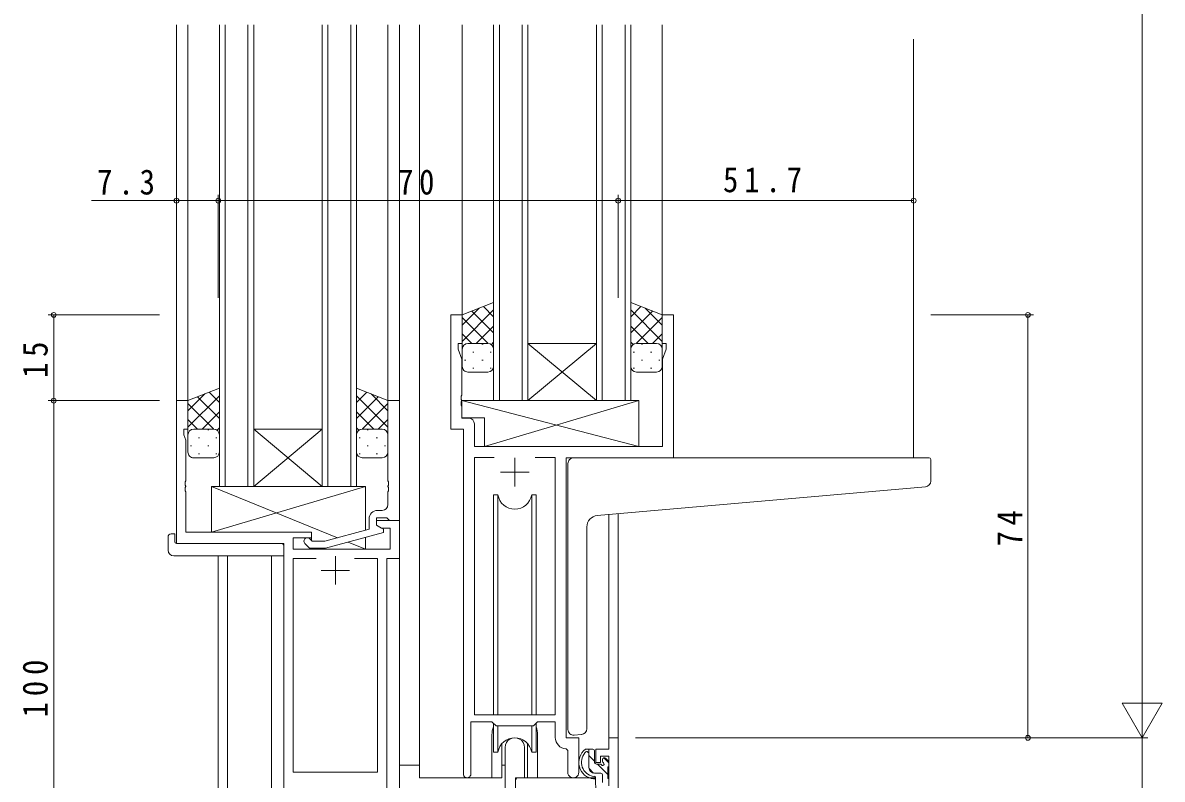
# Model space of a CAD drawing. Units: millimetres, scale not verified. Extents: x -841 to 746, y -594 to 534.
# Drawn here: x -340.2 to -140.8, y -74.4 to 57.9 of the extents above; entities that cross this region are included whole.
import ezdxf

# ---------------------------------------------------------------- set-up
doc = ezdxf.new("R2010")
doc.units = ezdxf.units.MM
doc.header["$LTSCALE"] = 2
for name, color, linetype, lineweight in [('0-3_YKK_11', 7, 'Continuous', 9), ('0-4_YKK_12', 2, 'Continuous', 9), ('0-5_YKK_13', 4, 'Continuous', 9), ('0-7_YKK_D', 6, 'Continuous', 9)]:
    doc.layers.add(name, color=color, linetype=linetype, lineweight=lineweight)
doc.styles.add('ＭＳ ゴシック', font='')
doc.styles.get('ＭＳ ゴシック').set_extended_font_data('MS Gothic')

msp = doc.modelspace()

# ---------------------------------------------------------------- linework, layer by layer
at = {"layer": '0-3_YKK_11'}
for p, q in [((-265.318, 6.808), (-265.318, -13.192)), ((-263.318, 6.808), (-265.318, 6.808)), ((-263.318, 1.808), (-263.318, 6.808)), ((-228.318, 6.808), (-228.318, 1.808)), ((-226.318, 6.808), (-228.318, 6.808)), ((-226.318, -18.192), (-226.318, 6.808)), ((-264.018, 1.808), (-263.318, 1.808)), ((-264.018, 0.808), (-264.018, 1.808)), ((-263.388, -0.923), (-264.018, 0.808)), ((-228.318, 1.808), (-227.618, 1.808)), ((-227.618, 0.808), (-228.248, -0.923)), ((-227.618, 1.808), (-227.618, 0.808)), ((-263.388, -7.234), (-263.388, -0.923)), ((-228.248, -0.923), (-228.248, -16.192)), ((-263.508, -7.417), (-263.388, -7.234)), ((-263.508, -7.967), (-263.508, -7.417)), ((-263.388, -8.15), (-263.508, -7.967)), ((-313.318, -8.192), (-311.318, -8.192)), ((-313.318, -33.192), (-313.318, -8.192)), ((-311.318, -8.192), (-311.318, -13.192)), ((-276.318, -8.192), (-276.318, -22.233)), ((-274.318, -8.192), (-276.318, -8.192)), ((-274.318, -29.192), (-274.318, -8.192)), ((-263.508, -8.417), (-263.388, -8.234)), ((-263.508, -8.967), (-263.508, -8.417)), ((-263.388, -9.15), (-263.508, -8.967)), ((-263.388, -8.234), (-263.388, -8.15)), ((-263.388, -11.262), (-263.388, -9.15)), ((-262.188, -11.262), (-263.388, -11.262)), ((-312.018, -13.192), (-312.018, -14.192)), ((-311.318, -13.192), (-312.018, -13.192)), ((-265.318, -13.192), (-263.118, -13.192)), ((-263.118, -13.192), (-263.118, -73.542)), ((-261.188, -16.192), (-261.188, -12.262)), ((-312.018, -14.192), (-311.688, -15.098)), ((-311.688, -15.098), (-311.688, -22.233)), ((-228.248, -16.192), (-261.188, -16.192)), ((-261.188, -18.122), (-261.188, -63.192)), ((-257.705, -18.122), (-261.188, -18.122)), ((-257.705, -18.122), (-261.188, -18.122)), ((-254.118, -18.192), (-254.118, -23.192)), ((-247.048, -18.122), (-250.531, -18.122)), ((-247.048, -63.192), (-247.048, -18.122)), ((-245.118, -18.192), (-226.318, -18.192)), ((-245.118, -67.192), (-245.118, -18.192)), ((-256.618, -20.692), (-251.618, -20.692)), ((-311.688, -22.233), (-311.808, -22.417)), ((-311.808, -22.417), (-311.808, -22.967)), ((-311.808, -22.967), (-311.688, -23.15)), ((-311.688, -23.233), (-311.808, -23.417)), ((-311.808, -23.417), (-311.808, -23.967)), ((-311.688, -23.15), (-311.688, -23.233)), ((-276.318, -22.233), (-276.198, -22.417)), ((-276.198, -22.967), (-276.318, -23.15)), ((-276.318, -23.15), (-276.318, -23.233)), ((-276.318, -23.233), (-276.198, -23.417)), ((-276.198, -22.417), (-276.198, -22.967)), ((-276.198, -23.417), (-276.198, -23.967)), ((-311.808, -23.967), (-311.688, -24.15)), ((-311.688, -24.15), (-311.688, -31.192)), ((-276.198, -23.967), (-276.318, -24.15)), ((-276.318, -24.15), (-276.318, -26.392)), ((-277.318, -27.392), (-278.118, -27.392)), ((-279.618, -28.892), (-279.618, -30.712)), ((-278.318, -28.692), (-276.518, -28.692)), ((-278.318, -29.992), (-278.318, -28.692)), ((-278.318, -29.192), (-274.318, -29.192)), ((-278.318, -29.992), (-278.318, -29.192)), ((-276.518, -28.692), (-276.318, -28.892)), ((-276.318, -28.892), (-276.018, -29.192)), ((-276.018, -29.192), (-274.318, -29.192)), ((-274.318, -29.192), (-274.318, -35.822)), ((-311.688, -31.192), (-289.718, -31.192)), ((-289.718, -31.192), (-289.718, -32.192)), ((-279.618, -30.712), (-287.379, -32.792)), ((-287.221, -33.992), (-277.118, -31.285)), ((-277.118, -30.685), (-278.318, -29.992)), ((-277.452, -30.492), (-278.318, -29.992)), ((-275.948, -30.492), (-277.452, -30.492)), ((-277.118, -31.285), (-277.118, -30.685)), ((-275.948, -34.192), (-275.948, -30.492)), ((-294.518, -33.192), (-313.318, -33.192)), ((-294.518, -99.442), (-294.518, -33.192)), ((-292.888, -32.192), (-292.888, -34.192)), ((-289.718, -32.192), (-292.888, -32.192)), ((-290.842, -33.216), (-290.066, -33.992)), ((-289.569, -32.792), (-289.993, -32.367)), ((-287.379, -32.792), (-289.569, -32.792)), ((-292.888, -34.192), (-275.948, -34.192)), ((-292.888, -35.822), (-292.888, -73.192)), ((-288.868, -35.822), (-292.888, -35.822)), ((-288.868, -35.822), (-292.888, -35.822)), ((-290.066, -33.992), (-287.221, -33.992)), ((-285.518, -35.392), (-285.518, -40.392)), ((-278.148, -35.822), (-282.167, -35.822)), ((-278.148, -73.192), (-278.148, -35.822)), ((-276.518, -35.822), (-276.518, -79.192)), ((-274.318, -35.822), (-276.518, -35.822)), ((-288.018, -37.892), (-283.018, -37.892)), ((-261.188, -63.192), (-247.048, -63.192)), ((-261.818, -64.392), (-258.118, -64.392)), ((-261.818, -73.542), (-261.818, -64.392)), ((-258.118, -64.392), (-257.388, -65.122)), ((-257.388, -65.122), (-250.848, -65.122)), ((-250.848, -65.122), (-250.118, -64.392)), ((-250.118, -64.392), (-247.048, -64.392)), ((-247.048, -64.392), (-247.048, -67.122)), ((-242.918, -67.192), (-245.118, -67.192)), ((-242.918, -73.227), (-242.918, -67.192)), ((-237.648, -67.192), (-236.018, -67.192)), ((-237.648, -69.192), (-237.648, -67.192)), ((-236.018, -67.192), (-236.018, -107.192)), ((-255.818, -85.192), (-255.818, -68.892)), ((-252.418, -68.892), (-252.418, -74.192)), ((-245.135, -69.12), (-244.848, -69.42)), ((-244.848, -69.42), (-244.848, -73.227)), ((-239.918, -69.192), (-237.648, -69.192)), ((-239.918, -71.492), (-239.918, -69.192)), ((-239.118, -71.492), (-239.918, -71.492)), ((-239.118, -70.392), (-239.118, -71.492)), ((-237.648, -70.392), (-239.118, -70.392)), ((-237.648, -75.592), (-237.648, -70.392)), ((-292.888, -73.192), (-278.148, -73.192)), ((-254.018, -74.192), (-254.018, -83.192)), ((-252.418, -74.192), (-254.018, -74.192))]:
    msp.add_line(p, q, dxfattribs=at)
for centre, radius, start, end in [((-262.188, -12.262), 1, 0, 89.99998), ((-278.118, -28.892), 1.5, 90, 179.99998), ((-277.318, -26.392), 1, 270, 359.99998), ((-290.418, -32.792), 0.6, 44.99998, 225), ((-254.118, -68.892), 1.7, 359.99998, 180), ((-245.048, -67.122), 2, 179.99998, 267.50807), ((-262.468, -73.542), 0.65, 179.99998, 0), ((-243.883, -73.227), 0.965, 179.99998, 0)]:
    msp.add_arc(centre, radius, start, end, dxfattribs=at)
at = {"layer": '0-4_YKK_12'}
for p, q in [((-313.318, 57.558), (-313.318, -18.192)), ((-311.318, 57.558), (-311.318, -8.192)), ((-305.818, -23.192), (-305.818, 57.558)), ((-304.818, -23.192), (-304.818, 57.558)), ((-300.818, -23.192), (-300.818, 57.558)), ((-299.818, -23.192), (-299.818, 57.558)), ((-287.818, -23.192), (-287.818, 57.558)), ((-286.818, -23.192), (-286.818, 57.558)), ((-282.818, -23.192), (-282.818, 57.558)), ((-281.818, -23.192), (-281.818, 57.558)), ((-276.318, 57.558), (-276.318, -8.192)), ((-274.318, 57.558), (-274.318, -108.192)), ((-270.817, 57.558), (-270.817, -74.192)), ((-263.318, 57.558), (-263.318, 6.308)), ((-257.818, -8.192), (-257.818, 57.558)), ((-256.818, -8.192), (-256.818, 57.558)), ((-252.818, -8.192), (-252.818, 57.558)), ((-251.818, -8.192), (-251.818, 57.558)), ((-239.818, -8.192), (-239.818, 57.558)), ((-238.818, -8.192), (-238.818, 57.558)), ((-234.818, -8.192), (-234.818, 57.558)), ((-233.818, -8.192), (-233.818, 57.558)), ((-228.318, 57.558), (-228.318, 6.308)), ((-184.317, 55.041), (-184.317, -18.192)), ((-239.818, -8.192), (-251.818, 1.808)), ((-251.818, -8.192), (-239.818, 1.808)), ((-251.818, 1.808), (-239.818, 1.808)), ((-257.818, -8.192), (-251.818, -8.192)), ((-251.818, -8.192), (-239.818, -8.192)), ((-239.818, -8.192), (-233.818, -8.192)), ((-299.818, -23.192), (-287.818, -13.192)), ((-287.818, -23.192), (-299.818, -13.192)), ((-287.818, -13.192), (-299.818, -13.192)), ((-229.418, -18.192), (-184.317, -18.192)), ((-299.418, -23.192), (-306.218, -23.192)), ((-281.818, -23.192), (-305.818, -23.192)), ((-281.418, -23.192), (-287.418, -23.192)), ((-237.648, -28.12), (-237.648, -67.192)), ((-236.018, -27.977), (-236.018, -67.192)), ((-306.018, -35.379), (-306.018, -110.892)), ((-304.388, -35.379), (-304.388, -120.792)), ((-296.718, -108.192), (-296.718, -35.379)), ((-258.118, -66.692), (-258.118, -74.192)), ((-250.118, -66.692), (-250.118, -74.192)), ((-237.648, -67.192), (-236.018, -67.192)), ((-258.118, -74.192), (-270.817, -74.192)), ((-243.89, -74.192), (-250.118, -74.192))]:
    msp.add_line(p, q, dxfattribs=at)
for start, end in [(159.63586, 180), (0, 20.36412)]:
    msp.add_arc((-254.118, -66.692), 4, start, end, dxfattribs=at)
at = {"layer": '0-5_YKK_13'}
for p, q in [((-257.818, 8.965), (-263.318, 6.808)), ((-257.818, 6.485), (-259.598, 8.266)), ((-257.818, 0.808), (-257.818, 8.808)), ((-233.818, 8.965), (-228.318, 6.808)), ((-233.818, 0.808), (-233.818, 8.808)), ((-233.818, 6.485), (-232.037, 8.266)), ((-263.318, 5.005), (-260.352, 7.971)), ((-263.318, 2.176), (-257.818, 7.676)), ((-263.318, 6.808), (-263.318, 0.808)), ((-258.841, 1.851), (-263.318, 6.328)), ((-257.818, 3.657), (-261.63, 7.47)), ((-228.318, 2.176), (-233.818, 7.676)), ((-233.818, 3.657), (-230.005, 7.47)), ((-232.795, 1.851), (-228.318, 6.328)), ((-228.318, 5.005), (-231.284, 7.971)), ((-228.318, 6.808), (-228.318, 0.808)), ((-260.857, 1.808), (-257.818, 4.848)), ((-230.778, 1.808), (-233.818, 4.848)), ((-261.626, 1.808), (-263.318, 3.5)), ((-258.224, 1.613), (-257.818, 2.02)), ((-233.411, 1.613), (-233.818, 2.02)), ((-230.009, 1.808), (-228.318, 3.5)), ((-263.318, -2.192), (-263.318, 0.808)), ((-262.732, 1.718), (-262.698, 1.718)), ((-262.318, 1.808), (-258.818, 1.808)), ((-262.318, 1.808), (-259.218, 1.808)), ((-261.483, 0.303), (-261.283, 0.303)), ((-259.868, 1.718), (-259.668, 1.718)), ((-258.453, 0.303), (-258.253, 0.303)), ((-257.818, 0.828), (-257.819, 0.83)), ((-257.818, 0.808), (-257.818, -2.192)), ((-233.818, 0.828), (-233.817, 0.83)), ((-233.818, 0.808), (-233.818, -2.192)), ((-233.183, 0.303), (-233.383, 0.303)), ((-229.318, 1.808), (-232.818, 1.808)), ((-229.318, 1.808), (-232.418, 1.808)), ((-231.768, 1.718), (-231.968, 1.718)), ((-230.153, 0.303), (-230.353, 0.303)), ((-228.903, 1.718), (-228.938, 1.718)), ((-228.318, -2.192), (-228.318, 0.808)), ((-262.898, -1.112), (-262.698, -1.112)), ((-259.868, -1.112), (-259.668, -1.112)), ((-231.768, -1.112), (-231.968, -1.112)), ((-228.738, -1.112), (-228.938, -1.112)), ((-258.818, -3.192), (-262.318, -3.192)), ((-261.483, -2.527), (-261.283, -2.527)), ((-258.453, -2.527), (-258.253, -2.527)), ((-233.183, -2.527), (-233.383, -2.527)), ((-232.818, -3.192), (-229.318, -3.192)), ((-230.153, -2.527), (-230.353, -2.527)), ((-305.818, -6.035), (-311.318, -8.192)), ((-311.318, -9.995), (-308.352, -7.029)), ((-311.318, -12.824), (-305.818, -7.324)), ((-305.818, -11.343), (-309.63, -7.53)), ((-305.818, -8.515), (-307.598, -6.734)), ((-305.818, -14.192), (-305.818, -6.192)), ((-281.818, -6.035), (-276.318, -8.192)), ((-281.818, -14.192), (-281.818, -6.192)), ((-281.818, -8.515), (-280.037, -6.734)), ((-276.318, -12.824), (-281.818, -7.324)), ((-281.818, -11.343), (-278.005, -7.53)), ((-276.318, -9.995), (-279.284, -7.029)), ((-311.318, -8.192), (-311.318, -14.192)), ((-306.841, -13.149), (-311.318, -8.672)), ((-280.795, -13.149), (-276.318, -8.672)), ((-276.318, -8.192), (-276.318, -14.192)), ((-232.393, -8.192), (-263.388, -8.192)), ((-259.393, -16.192), (-232.393, -8.192)), ((-232.393, -8.192), (-232.393, -16.192)), ((-309.626, -13.192), (-311.318, -11.5)), ((-308.858, -13.192), (-305.818, -10.152)), ((-278.778, -13.192), (-281.818, -10.152)), ((-278.009, -13.192), (-276.318, -11.5)), ((-259.393, -11.192), (-263.388, -11.192)), ((-259.393, -11.192), (-259.393, -16.192)), ((-310.732, -13.282), (-310.698, -13.282)), ((-310.318, -13.192), (-306.818, -13.192)), ((-310.318, -13.192), (-307.218, -13.192)), ((-307.868, -13.282), (-307.668, -13.282)), ((-306.224, -13.387), (-305.818, -12.98)), ((-281.411, -13.387), (-281.818, -12.98)), ((-277.318, -13.192), (-280.818, -13.192)), ((-277.318, -13.192), (-280.418, -13.192)), ((-279.768, -13.282), (-279.968, -13.282)), ((-276.903, -13.282), (-276.938, -13.282)), ((-311.318, -17.192), (-311.318, -14.192)), ((-309.483, -14.697), (-309.283, -14.697)), ((-306.453, -14.697), (-306.253, -14.697)), ((-305.818, -14.172), (-305.819, -14.171)), ((-305.818, -14.192), (-305.818, -17.192)), ((-281.818, -14.172), (-281.817, -14.171)), ((-281.818, -14.192), (-281.818, -17.192)), ((-281.183, -14.697), (-281.383, -14.697)), ((-278.153, -14.697), (-278.353, -14.697)), ((-276.318, -17.192), (-276.318, -14.192)), ((-310.898, -16.112), (-310.698, -16.112)), ((-309.483, -17.527), (-309.283, -17.527)), ((-307.868, -16.112), (-307.668, -16.112)), ((-306.453, -17.527), (-306.253, -17.527)), ((-281.183, -17.527), (-281.383, -17.527)), ((-279.768, -16.112), (-279.968, -16.112)), ((-278.153, -17.527), (-278.353, -17.527)), ((-276.738, -16.112), (-276.938, -16.112)), ((-232.393, -16.192), (-259.393, -16.192)), ((-306.818, -18.192), (-310.318, -18.192)), ((-280.818, -18.192), (-277.318, -18.192)), ((-244.818, -27.744), (-244.818, -19.192)), ((-243.818, -18.192), (-184.318, -18.192)), ((-181.618, -18.192), (-184.318, -18.192)), ((-181.318, -22.275), (-181.318, -18.492)), ((-307.218, -23.192), (-280.218, -23.192)), ((-307.218, -31.192), (-307.218, -23.192)), ((-307.218, -31.192), (-280.218, -23.192)), ((-285.132, -32.19), (-307.218, -23.192)), ((-280.218, -23.192), (-280.218, -30.873)), ((-239.692, -28.299), (-184.231, -23.447)), ((-184.231, -23.447), (-182.23, -23.272)), ((-257.076, -63.192), (-257.076, -24.692)), ((-251.16, -63.192), (-251.16, -24.692)), ((-250.368, -24.692), (-251.16, -24.692)), ((-250.368, -63.192), (-250.368, -24.692)), ((-244.818, -27.744), (-244.818, -28.747)), ((-244.818, -65.745), (-244.818, -28.747)), ((-313.805, -31.5), (-313.618, -31.5)), ((-313.618, -31.5), (-313.618, -32)), ((-289.718, -31.192), (-307.218, -31.192)), ((-289.718, -32.643), (-289.718, -31.192)), ((-241.518, -65.632), (-241.518, -30.291)), ((-314.805, -34.379), (-314.805, -32.004)), ((-313.618, -32.892), (-313.618, -32)), ((-313.318, -33.192), (-295.018, -33.192)), ((-294.518, -34.379), (-294.518, -33.692)), ((-280.218, -34.192), (-283.292, -32.939)), ((-280.218, -32.115), (-280.218, -34.192)), ((-313.805, -35.379), (-294.518, -35.379)), ((-294.518, -34.379), (-294.518, -35.379)), ((-289.718, -34.192), (-289.718, -33.992)), ((-280.218, -34.192), (-289.718, -34.192)), ((-257.868, -64.642), (-257.868, -69.692)), ((-257.076, -69.692), (-257.076, -65.122)), ((-251.16, -69.692), (-251.16, -65.122)), ((-250.368, -69.692), (-250.368, -64.642)), ((-242.518, -66.635), (-243.731, -66.742)), ((-242.518, -66.635), (-242.43, -66.628)), ((-257.868, -69.692), (-257.076, -69.692)), ((-256.368, -68.207), (-256.368, -74.192)), ((-251.868, -74.192), (-251.868, -68.207)), ((-251.16, -69.692), (-250.368, -69.692)), ((-240.448, -69.192), (-241.748, -69.192)), ((-241.148, -72.392), (-241.148, -69.192)), ((-240.148, -71.492), (-240.148, -69.492)), ((-240.148, -71.31), (-241.148, -70.31)), ((-238.748, -70.992), (-238.748, -71.331)), ((-237.648, -71.565), (-238.514, -70.699)), ((-237.736, -71.28), (-238.236, -70.78)), ((-237.648, -72.092), (-237.648, -71.492)), ((-270.817, -71.992), (-274.313, -71.992)), ((-274.313, -85.192), (-274.313, -71.992)), ((-256.368, -71.992), (-255.818, -71.992)), ((-240.328, -73.375), (-241.131, -72.572)), ((-239.048, -73.392), (-240.148, -73.392)), ((-239.209, -71.792), (-239.848, -71.792)), ((-237.848, -73.61), (-239.666, -71.792)), ((-238.748, -73.692), (-238.748, -74.992)), ((-237.848, -74.292), (-237.848, -72.292)), ((-256.368, -74.192), (-258.118, -74.192)), ((-240.016, -74.192), (-253.594, -74.192)), ((-250.118, -74.192), (-251.868, -74.192)), ((-240.016, -74.192), (-239.948, -76.792))]:
    msp.add_line(p, q, dxfattribs=at)
for points in [[(-232.393, -16.192), (-263.388, -8.192), (-263.388, -11.192)], [(-257.076, -24.692), (-257.868, -24.692), (-257.868, -63.192)]]:
    msp.add_lwpolyline(points, dxfattribs=at)
for centre, radius, start, end in [((-262.318, 0.808), 1, 89.99989, 179.99989), ((-262.318, 0.808), 1, 89.99989, 179.99989), ((-258.818, 0.808), 1, 359.99989, 89.99989), ((-232.818, 0.808), 1, 90.00009, 180.00009), ((-229.318, 0.808), 1, 0.00009, 90.00009), ((-229.318, 0.808), 1, 0.00009, 90.00009), ((-262.318, -2.192), 1, 179.99989, 269.99989), ((-258.818, -2.192), 1, 269.99989, 359.99989), ((-232.818, -2.192), 1, 180.00009, 270.00009), ((-229.318, -2.192), 1, 270.00009, 0.00009), ((-310.318, -14.192), 1, 89.99989, 179.99989), ((-310.318, -14.192), 1, 89.99989, 179.99989), ((-306.818, -14.192), 1, 359.99989, 89.99989), ((-280.818, -14.192), 1, 90.00009, 180.00009), ((-277.318, -14.192), 1, 0.00009, 90.00009), ((-277.318, -14.192), 1, 0.00009, 90.00009), ((-310.318, -17.192), 1, 179.99989, 269.99989), ((-306.818, -17.192), 1, 269.99989, 359.99989), ((-280.818, -17.192), 1, 180.00009, 270.00009), ((-277.318, -17.192), 1, 270.00009, 0.00009), ((-243.818, -19.192), 1, 135.57298, 180), ((-243.818, -19.192), 1, 90, 135.57298), ((-243.818, -19.192), 1, 121.36693, 135.57298), ((-181.618, -18.492), 0.3, 0, 90), ((-182.318, -22.275), 1, 275, 0), ((-254.118, -24.192), 3, 189.59798, 350.40582), ((-239.518, -30.291), 2, 95, 180), ((-314.378, -31.976), 0.427, 134.08302, 183.74939), ((-314.033, -32.646), 1.168, 78.78365, 123.34093), ((-313.318, -32.892), 0.3, 180, 270), ((-295.018, -33.692), 0.5, 0, 90), ((-313.805, -34.379), 1, 180, 269.99489), ((-243.818, -65.745), 1, 180, 275), ((-242.518, -65.632), 1, 275, 0), ((-254.118, -70.192), 3, 9.59416, 170.4066), ((-240.033, -71.513), 2.885, 126.45192, 263.90388), ((-242.008, -69.596), 0.3, 301.62189, 336.95038), ((-241.548, -69.792), 0.2, 36.86989, 156.95038), ((-241.148, -69.492), 0.3, 216.86989, 270), ((-240.448, -69.492), 0.3, 0, 90), ((-239.948, -71.479), 2.504, 139.45805, 259.25217), ((-239.848, -71.492), 0.3, 180, 270), ((-238.748, -71.792), 0.25, 213.05573, 56.94426), ((-238.448, -70.992), 0.3, 45, 180), ((-238.448, -71.331), 0.3, 180, 236.94426), ((-237.948, -71.492), 0.3, 0, 45), ((-240.148, -72.392), 1, 180, 270), ((-239.209, -72.092), 0.3, 33.05573, 90), ((-239.048, -73.692), 0.3, 0, 90), ((-237.848, -72.092), 0.2, 270, 0), ((-253.594, -74.492), 0.3, 90, 179.49998), ((-240.269, -74.142), 0.25, 253.63879, 125.58162), ((-237.848, -74.492), 0.2, 0, 90)]:
    msp.add_arc(centre, radius, start, end, dxfattribs=at)
at = {"layer": '0-7_YKK_D'}
for p, q in [((-144.318, 325.808), (-144.318, -60.192)), ((-313.318, 26.808), (-328.218, 26.808)), ((-313.318, 9.808), (-313.318, 27.808)), ((-306.018, 26.808), (-313.318, 26.808)), ((-306.018, 9.808), (-306.018, 27.808)), ((-306.018, 9.808), (-306.018, 27.808)), ((-306.018, 26.808), (-236.018, 26.808)), ((-236.018, 9.808), (-236.018, 27.808)), ((-236.018, 9.808), (-236.018, 27.808)), ((-236.018, 26.808), (-184.318, 26.808)), ((-184.318, 9.808), (-184.318, 27.808)), ((-316.318, 6.808), (-335.806, 6.808)), ((-334.806, -8.192), (-334.806, 6.808)), ((-181.317, 6.808), (-163.318, 6.808)), ((-164.318, -67.192), (-164.318, 6.808)), ((-316.318, -8.192), (-335.806, -8.192)), ((-316.318, -8.192), (-335.806, -8.192)), ((-334.806, -108.192), (-334.806, -8.192)), ((-144.318, -67.192), (-144.318, -55.068)), ((-140.818, -61.13), (-147.818, -61.13)), ((-144.318, -67.192), (-147.818, -61.13)), ((-144.318, -67.192), (-140.818, -61.13)), ((-233.018, -67.192), (-143.318, -67.192)), ((-221.118, -67.192), (-143.318, -67.192)), ((-181.317, -67.192), (-163.318, -67.192)), ((-144.318, -67.192), (-144.318, -122.192))]:
    msp.add_line(p, q, dxfattribs=at)
for centre in [(-313.318, 26.808), (-306.018, 26.808), (-306.018, 26.808), (-236.018, 26.808), (-236.018, 26.808), (-184.318, 26.808), (-334.806, 6.808), (-164.318, 6.808), (-334.806, -8.192), (-334.806, -8.192), (-164.318, -67.192)]:
    msp.add_circle(centre, 0.425, dxfattribs=at)

# ---------------------------------------------------------------- texts
at = {"layer": '0-7_YKK_D', "color": 7, "char_height": 4.399, "attachment_point": 7, "style": 'ＭＳ ゴシック'}
for s, insert in [('\\T1.38;\\W0.9;7.3', (-327.218, 27.808)), ('\\T1.36;\\W0.9;70', (-274.538, 27.808)), ('\\T1.38;\\W0.9;51.7', (-217.688, 28.208))]:
    msp.add_mtext(s, dxfattribs=dict(at, insert=insert))
at = {"layer": '0-7_YKK_D', "color": 7, "char_height": 4.399, "attachment_point": 7, "rotation": 90, "style": 'ＭＳ ゴシック'}
for s, insert in [('\\T1.36;\\W0.9;15', (-335.806, -4.212)), ('\\T1.36;\\W0.9;74', (-165.318, -33.712)), ('\\T1.38;\\W0.9;100', (-335.806, -63.632))]:
    msp.add_mtext(s, dxfattribs=dict(at, insert=insert))

doc.saveas('drawing.dxf')
